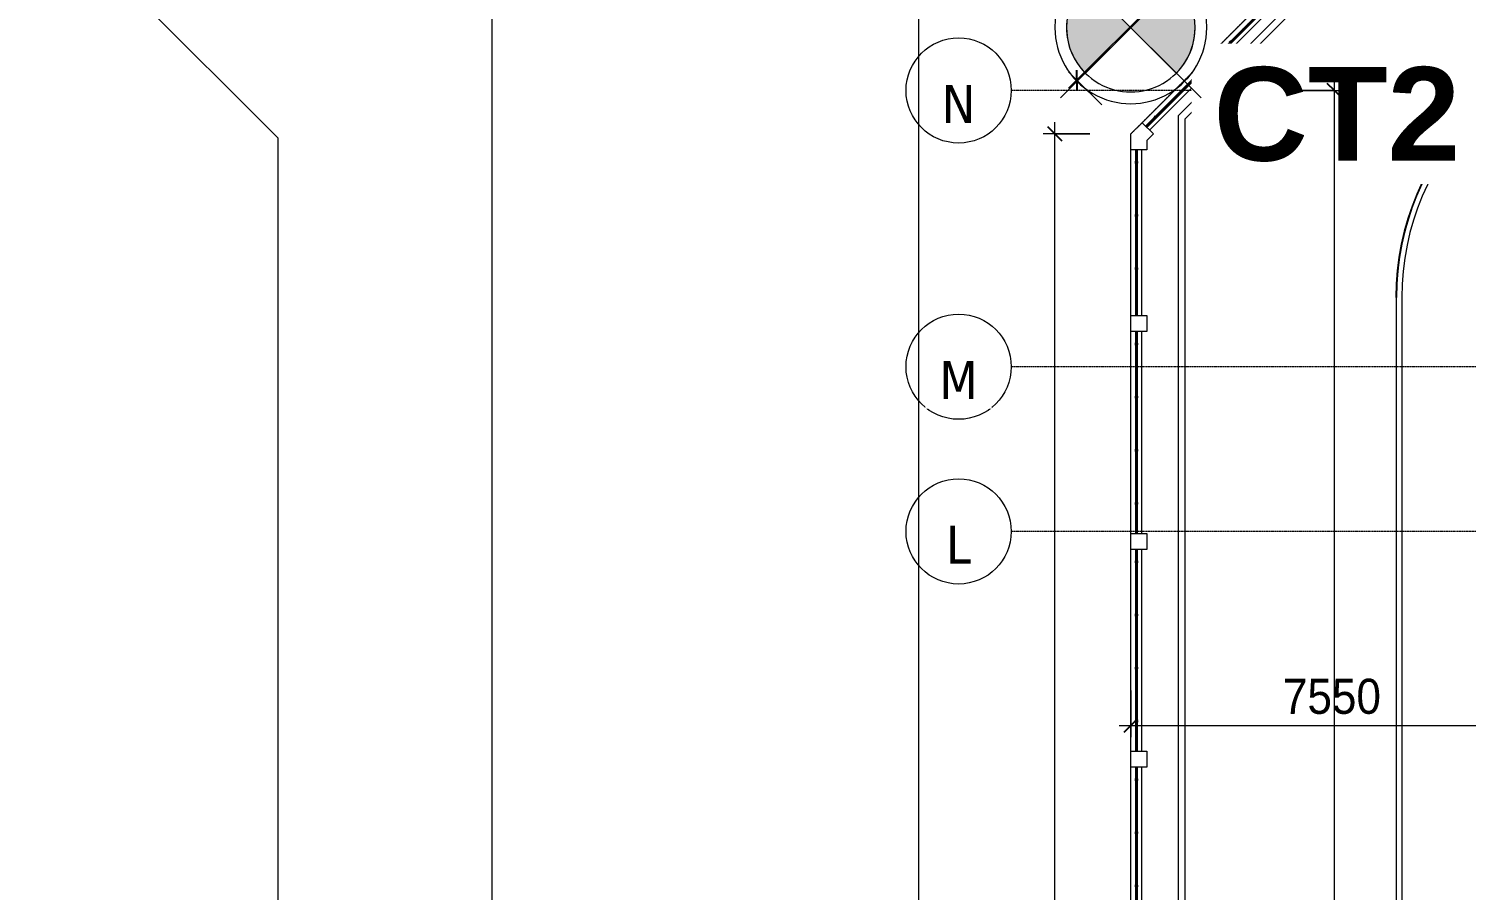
# Model space of a CAD drawing. Header units: millimetres. Extents: x 5356 to 209803, y -16346 to 109894.
# Drawn here: x 5356 to 32418, y 63183 to 79399 of the extents above; entities that cross this region are included whole.
import ezdxf

# ---------------------------------------------------------------- set-up
doc = ezdxf.new("R2010")
doc.units = ezdxf.units.MM
doc.linetypes.add('Double dash', pattern=[41.99999848517665, 12.00000007375544, -5.999999682284241, 5.999999682284241, -5.999999682284241, 5.999999682284241, -5.999999682284241])
doc.linetypes.add('Grid Line', pattern=[22.225, 12.7, -3.175, 3.175, -3.175])
for name, color, linetype, lineweight in [('A-ANNO-DIMS', 211, 'Continuous', 9), ('A-ANNO-DIMS-220', 211, 'Continuous', 9), ('A-ANNO-NOTE', 131, 'Continuous', 9), ('A-FLOR', 192, 'Continuous', 9), ('A-FLOR-HRAL', 11, 'Continuous', 9), ('A-WALL', 113, 'Continuous', 9), ('C-PROP-LINE', 91, 'Double dash', 18), ('S-COLS', 52, 'Continuous', 9), ('S-GRID-1', 1, 'Grid Line', 9), ('S-GRID-IDEN', 1, 'Continuous', 9)]:
    doc.layers.add(name, color=color, linetype=linetype, lineweight=lineweight)
doc.styles.add('Arial_2', font='arial_0.ttf', dxfattribs={"width": 0.9, "height": 659.9999999999999})
doc.styles.add('Arial_B', font='arialbd_0.ttf', dxfattribs={"height": 1760})
doc.styles.add('Tahoma_B', font='tahomabd_0.ttf', dxfattribs={"height": 714.9999999999993})
doc.dimstyles.new('1_Dim_chi_tiet_khu_đất_2', dxfattribs={"dimscale": 304.8, "dimtxt": 673.3712039716003, "dimasz": 0.8661417322834646, "dimexe": 0.7217847769028871, "dimexo": 0.0625, "dimgap": 0.07217847769028872, "dimtad": 1, "dimdec": 0, "dimrnd": 5, "dimzin": 0, "dimdsep": 46, "dimtxsty": 'Arial_2', "dimblk1": 'OBLIQUE', "dimblk2": 'OBLIQUE', "dimsah": 1, "dimcen": 0.09, "dimdle": 0.7217847769028871, "dimazin": 0, "dimtfac": 1, "dimtdec": 4, "dimtix": 1, "dimtmove": 0, "dimatfit": 3, "dimfxl": 2.165354330708662, "dimfxlon": 1, "dimtvp": 1, "dimtolj": 1, "dimtzin": 0, "dimarcsym": 2})
pattern_1 = [(180, (609.6, 0), (-1.592040838891559e-15, -13), []), (270, (609.6, 0), (76, 4.653657836759942e-15), [])]

# ---------------------------------------------------------------- blocks, each defined once
blk = doc.blocks.new('NBS_CLDPhysicalSecuritySystems_MtlMeshPnlFncngSym_CLDModsecSecurusS3_InfillPanel - NBS_CLDPhysicalSecuritySystems_MtlMeshPnlFncngSym_CLDModsecSecurusS2_InfillPanel-2369358-TKCS_MB ĐỊNH VỊ MỐC TỌA ĐỘ CÔNG TRÌNH')
at = {"layer": 'A-FLOR-HRAL'}
h = blk.add_hatch(dxfattribs=at)
h.set_pattern_fill('FP_6', color=256, style=0, pattern_type=2)
h.set_pattern_definition(pattern_1)
h.paths.add_polyline_path([(4482.84271280862, 5.99999999992067), (-6.497202775790356e-11, 5.999999999912006), (-6.497202775790356e-11, -6.000000000076603), (4482.842712808618, -6.000000000085265)])
for p, q in [((217.9999999999331, 26.99999999994188), (-6.064055924070999e-11, 26.99999999995055)), ((6.294165189046908e-12, 5.999999999963915), (4482.842712808686, 5.999999999963915)), ((214.0000000000067, 5.999999999992131), (214.0000000000071, 22.99999999998968)), ((254.0000000000057, 5.999999999992004), (214.0000000000067, 5.999999999992131)), ((218.0000000000071, 26.99999999998995), (250.0000000000058, 26.99999999998985)), ((1217.99999999994, 26.99999999994188), (249.9999999999388, 26.99999999995055)), ((254.0000000000058, 22.99999999998984), (254.0000000000057, 5.999999999992004)), ((1214.000000000007, 5.999999999989893), (1214.000000000007, 22.99999999998744)), ((1254.000000000006, 5.999999999989766), (1214.000000000007, 5.999999999989893)), ((1218.000000000007, 26.99999999998771), (1250.000000000006, 26.99999999998761)), ((2217.999999999942, 26.99999999994188), (1249.999999999937, 26.99999999994188)), ((1254.000000000006, 22.9999999999876), (1254.000000000006, 5.999999999989766)), ((2214.000000000006, 5.999999999992131), (2214.000000000007, 22.99999999998968)), ((2254.000000000005, 5.999999999992004), (2214.000000000006, 5.999999999992131)), ((2218.000000000007, 26.99999999998995), (2250.000000000005, 26.99999999998985)), ((3217.999999999946, 26.99999999995055), (2249.999999999948, 26.99999999995921)), ((2254.000000000005, 22.99999999998984), (2254.000000000005, 5.999999999992004)), ((3214.000000000006, 5.999999999992131), (3214.000000000007, 22.99999999998968)), ((3254.000000000005, 5.999999999992004), (3214.000000000006, 5.999999999992131)), ((3218.000000000007, 26.99999999998995), (3250.000000000005, 26.99999999998985)), ((4217.999999999945, 26.99999999995921), (3249.999999999939, 26.99999999995055)), ((3254.000000000005, 22.99999999998984), (3254.000000000005, 5.999999999992004)), ((4214.000000000006, 5.999999999992131), (4214.000000000007, 22.99999999998968)), ((4254.000000000005, 5.999999999992004), (4214.000000000006, 5.999999999992131)), ((4218.000000000007, 26.99999999998995), (4250.000000000005, 26.99999999998985)), ((4482.842712808625, 26.99999999995055), (4249.999999999941, 26.99999999995055)), ((4254.000000000005, 22.99999999998984), (4254.000000000005, 5.999999999992004)), ((4482.842712808686, -6.000000000036085), (6.497202775790357e-12, -6.000000000036085)), ((214.0000000000067, -11.00000000001003), (214.0000000000067, -6.00000000001004)), ((214.0000000000067, -6.00000000001004), (254.0000000000057, -6.000000000010167)), ((254.0000000000057, -11.00000000001016), (214.0000000000067, -11.00000000001003)), ((254.0000000000057, -6.000000000010167), (254.0000000000057, -11.00000000001016)), ((1214.000000000007, -11.00000000001227), (1214.000000000007, -6.000000000012277)), ((1214.000000000007, -6.000000000012277), (1254.000000000005, -6.000000000012404)), ((1254.000000000005, -11.0000000000124), (1214.000000000007, -11.00000000001227)), ((1254.000000000005, -6.000000000012404), (1254.000000000005, -11.0000000000124)), ((2214.000000000006, -11.00000000001003), (2214.000000000006, -6.00000000001004)), ((2214.000000000006, -6.00000000001004), (2254.000000000005, -6.000000000010167)), ((2254.000000000005, -11.00000000001016), (2214.000000000006, -11.00000000001003)), ((2254.000000000005, -6.000000000010167), (2254.000000000005, -11.00000000001016)), ((3214.000000000006, -11.00000000001003), (3214.000000000006, -6.00000000001004)), ((3214.000000000006, -6.00000000001004), (3254.000000000005, -6.000000000010167)), ((3254.000000000005, -11.00000000001016), (3214.000000000006, -11.00000000001003)), ((3254.000000000005, -6.000000000010167), (3254.000000000005, -11.00000000001016)), ((4214.000000000006, -11.00000000001003), (4214.000000000006, -6.00000000001004)), ((4214.000000000006, -6.00000000001004), (4254.000000000005, -6.000000000010167)), ((4254.000000000005, -11.00000000001016), (4214.000000000006, -11.00000000001003)), ((4254.000000000005, -6.000000000010167), (4254.000000000005, -11.00000000001016))]:
    blk.add_line(p, q, dxfattribs=at)
for centre, radius, start, end in [((218.0000000000071, 22.99999999998967), 3.999999999999995, 89.99999999999912, 179.9999999999999), ((250.0000000000058, 22.99999999998985), 4.000000000000007, 5.088887490341627e-14, 89.9999999999993), ((1218.000000000007, 22.99999999998743), 3.999999999999997, 89.99999999999994, 179.9999999999999), ((1250.000000000006, 22.99999999998761), 3.999999999999979, 4.007498898644031e-13, 89.9999999999997), ((2218.000000000007, 22.99999999998967), 3.999999999999995, 89.99999999999993, 179.9999999999999), ((2250.000000000005, 22.99999999998985), 3.999999999999979, 4.579998741307465e-13, 89.9999999999997), ((3218.000000000007, 22.99999999998967), 3.999999999999995, 89.99999999999993, 179.9999999999999), ((3250.000000000005, 22.99999999998985), 3.999999999999999, 4.579998741307465e-13, 89.9999999999997), ((4218.000000000007, 22.99999999998967), 3.999999999999995, 89.99999999999993, 179.9999999999999), ((4250.000000000005, 22.99999999998985), 3.999999999999979, 4.579998741307465e-13, 89.9999999999997)]:
    blk.add_arc(centre, radius, start, end, dxfattribs=at)
blk = doc.blocks.new('NBS_CLDPhysicalSecuritySystems_MtlMeshPnlFncngSym_CLDModsecSecurusS3_InfillPanel - NBS_CLDPhysicalSecuritySystems_MtlMeshPnlFncngSym_CLDModsecSecurusS2_InfillPanel-2369368-TKCS_MB ĐỊNH VỊ MỐC TỌA ĐỘ CÔNG TRÌNH')
at = {"layer": 'A-FLOR-HRAL'}
h = blk.add_hatch(dxfattribs=at)
h.set_pattern_fill('FP_6', color=256, style=0, pattern_type=2)
h.set_pattern_definition(pattern_1)
h.paths.add_polyline_path([(3119.999999999932, 5.999999999989973), (-7.796643330948428e-11, 5.999999999985642), (-7.796643330948428e-11, -6.000000000011631), (3119.999999999932, -6.000000000007299)])
for p, q in [((217.9999999999158, 27.00000000001552), (-7.796643330948428e-11, 27.00000000001552)), ((6.294165189046908e-12, 5.999999999963915), (3120.00000000001, 5.999999999963915)), ((214.0000000000067, 5.999999999992131), (214.0000000000071, 22.99999999998968)), ((254.0000000000057, 5.999999999992004), (214.0000000000067, 5.999999999992131)), ((218.0000000000071, 26.99999999998995), (250.0000000000058, 26.99999999998985)), ((1217.999999999922, 27.00000000001985), (249.9999999999172, 27.00000000001552)), ((254.0000000000058, 22.99999999998984), (254.0000000000057, 5.999999999992004)), ((1214.000000000007, 5.999999999989893), (1214.000000000007, 22.99999999998744)), ((1254.000000000006, 5.999999999989766), (1214.000000000007, 5.999999999989893)), ((1218.000000000007, 26.99999999998771), (1250.000000000006, 26.99999999998761)), ((2217.99999999992, 27.00000000001552), (1249.999999999924, 27.00000000001985)), ((1254.000000000006, 22.9999999999876), (1254.000000000006, 5.999999999989766)), ((2214.000000000006, 5.999999999992131), (2214.000000000007, 22.99999999998968)), ((2254.000000000005, 5.999999999992004), (2214.000000000006, 5.999999999992131)), ((2218.000000000007, 26.99999999998995), (2250.000000000005, 26.99999999998985)), ((3119.999999999923, 27.00000000001985), (2249.999999999922, 27.00000000001552)), ((2254.000000000005, 22.99999999998984), (2254.000000000005, 5.999999999992004)), ((3120.00000000001, -6.000000000036085), (6.497202775790357e-12, -6.000000000036085)), ((214.0000000000067, -11.00000000001003), (214.0000000000067, -6.00000000001004)), ((214.0000000000067, -6.00000000001004), (254.0000000000057, -6.000000000010167)), ((254.0000000000057, -11.00000000001016), (214.0000000000067, -11.00000000001003)), ((254.0000000000057, -6.000000000010167), (254.0000000000057, -11.00000000001016)), ((1214.000000000007, -11.00000000001227), (1214.000000000007, -6.000000000012277)), ((1214.000000000007, -6.000000000012277), (1254.000000000005, -6.000000000012404)), ((1254.000000000005, -11.0000000000124), (1214.000000000007, -11.00000000001227)), ((1254.000000000005, -6.000000000012404), (1254.000000000005, -11.0000000000124)), ((2214.000000000006, -11.00000000001003), (2214.000000000006, -6.00000000001004)), ((2214.000000000006, -6.00000000001004), (2254.000000000005, -6.000000000010167)), ((2254.000000000005, -11.00000000001016), (2214.000000000006, -11.00000000001003)), ((2254.000000000005, -6.000000000010167), (2254.000000000005, -11.00000000001016))]:
    blk.add_line(p, q, dxfattribs=at)
for centre, radius, start, end in [((218.0000000000071, 22.99999999998967), 3.999999999999995, 89.99999999999912, 179.9999999999999), ((250.0000000000058, 22.99999999998985), 4.000000000000007, 5.088887490341627e-14, 89.9999999999993), ((1218.000000000007, 22.99999999998743), 3.999999999999997, 89.99999999999994, 179.9999999999999), ((1250.000000000006, 22.99999999998761), 3.999999999999979, 4.007498898644031e-13, 89.9999999999997), ((2218.000000000007, 22.99999999998967), 3.999999999999995, 89.99999999999993, 179.9999999999999), ((2250.000000000005, 22.99999999998985), 3.999999999999979, 4.579998741307465e-13, 89.9999999999997)]:
    blk.add_arc(centre, radius, start, end, dxfattribs=at)
blk = doc.blocks.new('NBS_CLDPhysicalSecuritySystems_MtlMeshPnlFncngSym_CLDModsecSecurusS3_InfillPanel - NBS_CLDPhysicalSecuritySystems_MtlMeshPnlFncngSym_CLDModsecSecurusS2_InfillPanel-2369324-TKCS_MB ĐỊNH VỊ MỐC TỌA ĐỘ CÔNG TRÌNH')
at = {"layer": 'A-FLOR-HRAL'}
h = blk.add_hatch(dxfattribs=at)
h.set_pattern_fill('FP_6', color=256, style=0, pattern_type=2)
h.set_pattern_definition(pattern_1)
h.paths.add_polyline_path([(-5.197762220632285e-11, 5.999999999886017), (-5.197762220632285e-11, -6.000000000111254), (3799.99999999995, -6.000000000111254), (3799.99999999995, 5.999999999886017), (1716.167812395549, 5.999999999886017)])
for p, q in [((217.9999999999418, 26.9999999999159), (-5.197762220632285e-11, 26.9999999999159)), ((6.294165189046908e-12, 5.999999999963915), (3800.000000000009, 5.999999999963915)), ((214.0000000000067, 5.999999999992131), (214.0000000000071, 22.99999999998968)), ((254.0000000000057, 5.999999999992004), (214.0000000000067, 5.999999999992131)), ((218.0000000000071, 26.99999999998995), (250.0000000000058, 26.99999999998985)), ((1217.99999999994, 26.9999999999159), (249.9999999999432, 26.9999999999159)), ((254.0000000000058, 22.99999999998984), (254.0000000000057, 5.999999999992004)), ((1214.000000000007, 5.999999999989893), (1214.000000000007, 22.99999999998744)), ((1254.000000000006, 5.999999999989766), (1214.000000000007, 5.999999999989893)), ((1218.000000000007, 26.99999999998771), (1250.000000000006, 26.99999999998761)), ((2217.999999999946, 26.9999999999159), (1249.999999999941, 26.9999999999159)), ((1254.000000000006, 22.9999999999876), (1254.000000000006, 5.999999999989766)), ((2214.000000000006, 5.999999999992131), (2214.000000000007, 22.99999999998968)), ((2254.000000000005, 5.999999999992004), (2214.000000000006, 5.999999999992131)), ((2218.000000000007, 26.99999999998995), (2250.000000000005, 26.99999999998985)), ((3217.999999999944, 26.99999999992456), (2249.999999999948, 26.9999999999159)), ((2254.000000000005, 22.99999999998984), (2254.000000000005, 5.999999999992004)), ((3214.000000000006, 5.999999999992131), (3214.000000000007, 22.99999999998968)), ((3254.000000000005, 5.999999999992004), (3214.000000000006, 5.999999999992131)), ((3218.000000000007, 26.99999999998995), (3250.000000000005, 26.99999999998985)), ((3799.99999999995, 26.9999999999159), (3249.999999999945, 26.99999999992456)), ((3254.000000000005, 22.99999999998984), (3254.000000000005, 5.999999999992004)), ((3800.000000000009, -6.000000000036085), (6.497202775790357e-12, -6.000000000036085)), ((214.0000000000067, -11.00000000001003), (214.0000000000067, -6.00000000001004)), ((214.0000000000067, -6.00000000001004), (254.0000000000057, -6.000000000010167)), ((254.0000000000057, -11.00000000001016), (214.0000000000067, -11.00000000001003)), ((254.0000000000057, -6.000000000010167), (254.0000000000057, -11.00000000001016)), ((1214.000000000007, -11.00000000001227), (1214.000000000007, -6.000000000012277)), ((1214.000000000007, -6.000000000012277), (1254.000000000005, -6.000000000012404)), ((1254.000000000005, -11.0000000000124), (1214.000000000007, -11.00000000001227)), ((1254.000000000005, -6.000000000012404), (1254.000000000005, -11.0000000000124)), ((2214.000000000006, -11.00000000001003), (2214.000000000006, -6.00000000001004)), ((2214.000000000006, -6.00000000001004), (2254.000000000005, -6.000000000010167)), ((2254.000000000005, -11.00000000001016), (2214.000000000006, -11.00000000001003)), ((2254.000000000005, -6.000000000010167), (2254.000000000005, -11.00000000001016)), ((3214.000000000006, -11.00000000001003), (3214.000000000006, -6.00000000001004)), ((3214.000000000006, -6.00000000001004), (3254.000000000005, -6.000000000010167)), ((3254.000000000005, -11.00000000001016), (3214.000000000006, -11.00000000001003)), ((3254.000000000005, -6.000000000010167), (3254.000000000005, -11.00000000001016))]:
    blk.add_line(p, q, dxfattribs=at)
for centre, radius, start, end in [((218.0000000000071, 22.99999999998967), 3.999999999999995, 89.99999999999912, 179.9999999999999), ((250.0000000000058, 22.99999999998985), 4.000000000000007, 5.088887490341627e-14, 89.9999999999993), ((1218.000000000007, 22.99999999998743), 3.999999999999997, 89.99999999999994, 179.9999999999999), ((1250.000000000006, 22.99999999998761), 3.999999999999979, 4.007498898644031e-13, 89.9999999999997), ((2218.000000000007, 22.99999999998967), 3.999999999999995, 89.99999999999993, 179.9999999999999), ((2250.000000000005, 22.99999999998985), 3.999999999999979, 4.579998741307465e-13, 89.9999999999997), ((3218.000000000007, 22.99999999998967), 3.999999999999995, 89.99999999999993, 179.9999999999999), ((3250.000000000005, 22.99999999998985), 3.999999999999999, 4.579998741307465e-13, 89.9999999999997)]:
    blk.add_arc(centre, radius, start, end, dxfattribs=at)
blk = doc.blocks.new('Family - ___-1476882-TKCS_MB ĐỊNH VỊ MỐC TỌA ĐỘ CÔNG TRÌNH')
at = {"layer": 'C-PROP-LINE'}
for p, q in [((26103.5008400878, 77418.22802920932), (33103.50083875699, 84418.22802787836)), ((26103.5008400878, 7888.228027698367), (26103.5008400878, 77418.22802920932))]:
    blk.add_line(p, q, dxfattribs=at)
blk = doc.blocks.new('Grid - M_Grid Head - Circle-353313-TKCS_MB ĐỊNH VỊ MỐC TỌA ĐỘ CÔNG TRÌNH')
at = {"layer": 'S-GRID-IDEN'}
blk.add_circle((0, 0), 4.500000000000004, dxfattribs=at)
blk = doc.blocks.new('HDNDCT_DIEM DINH VI NHO - HDNDCT_DIEM DINH VI NHO-1604829-TKCS_MB ĐỊNH VỊ MỐC TỌA ĐỘ CÔNG TRÌNH')
at = {"layer": 'A-ANNO-NOTE'}
h = blk.add_hatch(color=256, dxfattribs=at)
edge = h.paths.add_edge_path()
edge.add_line((-3.889087296526014, 3.889087296526007), (8.881784197001252e-16, -2.220446049250313e-15))
edge.add_line((1.057487430955462e-15, 0), (-3.889087296526007, -3.889087296526013))
edge.add_arc((1.586231146433193e-15, 0), 5.500000000000006, 135.0000000000007, 225.0000000000001, ccw=False)
h = blk.add_hatch(color=256, dxfattribs=at)
edge = h.paths.add_edge_path()
edge.add_arc((-5.287437154777308e-16, 5.287437154777308e-16), 5.500000000000004, -44.99999999999977, 45.000000000000284, ccw=False)
edge.add_line((3.889087296526008, -3.889087296526015), (0, 0))
edge.add_line((-1.057487430955462e-15, -2.114974861910923e-15), (3.889087296526014, 3.889087296526007))
for p, q in [((-6.010407640085661, 6.01040764008565), (6.010407640085664, -6.010407640085654)), ((-6.010407640085649, -6.01040764008566), (6.010407640085651, 6.010407640085662)), ((1.057487430955462e-15, -2.114974861910923e-15), (-3.889087296526014, 3.889087296526007)), ((3.889087296526014, 3.889087296526007), (-1.057487430955462e-15, -2.114974861910923e-15)), ((-3.889087296526007, -3.889087296526013), (1.057487430955462e-15, 0)), ((0, 0), (3.889087296526008, -3.889087296526015))]:
    blk.add_line(p, q, dxfattribs=at)
for centre, radius, start, end in [((0, 2.356094354837881e-16), 6.500000000000006, 359.9999999999985, 179.999999999999), ((0, 2.356094354837881e-16), 5.500000000000005, 359.9999999999989, 179.9999999999993), ((1.586231146433193e-15, 0), 5.500000000000006, 135.0000000000004, 224.9999999999997), ((-5.287437154777308e-16, 5.287437154777308e-16), 5.500000000000004, 314.9999999999999, 44.99999999999999), ((0, -2.931342799939427e-16), 6.500000000000005, 179.9999999999994, 359.9999999999985), ((0, -2.931342799939427e-16), 5.500000000000005, 179.9999999999997, 359.9999999999989)]:
    blk.add_arc(centre, radius, start, end, dxfattribs=at)
blk = doc.blocks.new('DIMBLOCK1-TKCS_MB ĐỊNH VỊ MỐC TỌA ĐỘ CÔNG TRÌNH')
at = {"layer": 'A-ANNO-DIMS-220'}
for p, q in [((25331.50739467721, 77418.2280292093), (24451.50739467721, 77418.2280292093)), ((24671.50739467721, 7668.228027698366), (24671.50739467721, 77638.2280292093)), ((24671.50739467721, 77418.22802920932), (25331.50739467721, 77418.22802920932)), ((25331.50739467721, 7888.228027698367), (24451.50739467721, 7888.228027698367)), ((24671.50739467721, 7888.228027698367), (25331.50739467721, 7888.228027698367))]:
    blk.add_line(p, q, dxfattribs=at)
at = {"layer": 'A-ANNO-DIMS-220', "lineweight": 25}
for p, q in [((24671.50739467721, 77418.2280292093), (24539.50739467721, 77550.2280292093)), ((24671.50739467721, 77418.2280292093), (24803.50739467721, 77286.2280292093)), ((24671.50739467721, 7888.228027698367), (24539.50739467721, 8020.228027698367)), ((24671.50739467721, 7888.228027698367), (24803.50739467721, 7756.228027698367))]:
    blk.add_line(p, q, dxfattribs=at)
at = {"layer": 'A-ANNO-DIMS-220', "color": 0, "insert": (23792.67581197782, 41513.6767601942), "char_height": 659.9999999999999, "width": 2734.923043823115, "attachment_point": 1, "rotation": 90, "line_spacing_factor": 0.9417779076525878, "style": 'Arial_2'}
blk.add_mtext('69530', dxfattribs=at)
blk = doc.blocks.new('_Oblique')
at = {"color": 0, "linetype": 'ByBlock', "lineweight": -2}
blk.add_line((-0.5, -0.5), (0.5, 0.5), dxfattribs=at)
blk = doc.blocks.new('DIMBLOCK2-TKCS_MB ĐỊNH VỊ MỐC TỌA ĐỘ CÔNG TRÌNH')
at = {"layer": 'A-ANNO-DIMS-220'}
for p, q in [((32244.34554252, 85588.51030783744), (24933.21856012872, 78277.38332544632)), ((32555.47252624208, 84966.25634039327), (31933.21855879791, 85588.51030783744)), ((32088.78205065896, 85432.94681597642), (32555.47252624208, 84966.2563403933)), ((25555.47252757288, 77966.25634172423), (24933.21856012873, 78588.51030916841)), ((25088.78205198977, 78432.94681730737), (25555.47252757288, 77966.25634172425))]:
    blk.add_line(p, q, dxfattribs=at)
at = {"layer": 'A-ANNO-DIMS-220', "lineweight": 25}
for p, q in [((32088.78205065896, 85432.94681597641), (32088.78205065896, 85619.62300620966)), ((32088.78205065896, 85432.94681597641), (32088.78205065896, 85246.27062574314)), ((25088.78205198977, 78432.94681730737), (25088.78205198977, 78619.62300754063)), ((25088.78205198977, 78432.94681730737), (25088.78205198977, 78246.27062707412))]:
    blk.add_line(p, q, dxfattribs=at)
at = {"layer": 'A-ANNO-DIMS-220', "color": 0, "insert": (27322.72673623983, 81909.74704485267), "char_height": 659.9999999999999, "width": 2187.938435058492, "attachment_point": 1, "rotation": 44.9999999999994, "line_spacing_factor": 0.9417779076525878, "style": 'Arial_2'}
blk.add_mtext('9900', dxfattribs=at)
blk = doc.blocks.new('DIMBLOCK8-TKCS_MB ĐỊNH VỊ MỐC TỌA ĐỘ CÔNG TRÌNH')
at = {"layer": 'A-ANNO-DIMS-220'}
for p, q in [((29274.83285710286, 78236.93603804545), (30154.83285710286, 78236.93603804545)), ((29934.83285710286, 78236.93603804545), (29274.83285710286, 78236.93603804545)), ((29934.83285710266, 17016.93603804542), (29934.83285710286, 78456.93603804545)), ((29274.83285710267, 17236.93603804542), (30154.83285710266, 17236.93603804542)), ((29934.83285710267, 17236.93603804542), (29274.83285710267, 17236.93603804542))]:
    blk.add_line(p, q, dxfattribs=at)
at = {"layer": 'A-ANNO-DIMS-220', "lineweight": 25}
for p, q in [((29934.83285710286, 78236.93603804545), (29802.83285710286, 78368.93603804545)), ((29934.83285710286, 78236.93603804545), (30066.83285710286, 78104.93603804545)), ((29934.83285710266, 17236.93603804542), (29802.83285710266, 17368.93603804542)), ((29934.83285710266, 17236.93603804542), (30066.83285710267, 17104.93603804542))]:
    blk.add_line(p, q, dxfattribs=at)
at = {"layer": 'A-ANNO-DIMS-220', "color": 0, "insert": (29056.00127440338, 46597.3847697858), "char_height": 659.9999999999999, "width": 2734.923043823115, "attachment_point": 1, "rotation": 90, "line_spacing_factor": 0.9417779076525878, "style": 'Arial_2'}
blk.add_mtext('61000', dxfattribs=at)
blk = doc.blocks.new('DIMBLOCK27-TKCS_MB ĐỊNH VỊ MỐC TỌA ĐỘ CÔNG TRÌNH')
at = {"layer": 'A-ANNO-DIMS-220'}
for p, q in [((26103.5008400878, 66944.29918127615), (26103.5008400878, 66064.29918127615)), ((26103.5008400878, 66284.29918127615), (26103.5008400878, 66944.29918127615)), ((33652.56428701634, 66944.29918127615), (33652.56428701634, 66064.29918127615)), ((33652.56428701635, 66284.29918127615), (33652.56428701635, 66944.29918127615)), ((25883.5008400878, 66284.29918127615), (33872.56428701635, 66284.29918127615))]:
    blk.add_line(p, q, dxfattribs=at)
at = {"layer": 'A-ANNO-DIMS-220', "lineweight": 25}
for p, q in [((26103.5008400878, 66284.29918127615), (26235.5008400878, 66416.29918127613)), ((33652.56428701634, 66284.29918127615), (33784.56428701634, 66416.29918127613)), ((26103.5008400878, 66284.29918127615), (25971.5008400878, 66152.29918127615)), ((33652.56428701634, 66284.29918127615), (33520.56428701634, 66152.29918127615))]:
    blk.add_line(p, q, dxfattribs=at)
at = {"layer": 'A-ANNO-DIMS-220', "color": 0, "insert": (28966.39154894437, 67163.13076397554), "char_height": 659.9999999999999, "width": 2187.938435058492, "attachment_point": 1, "line_spacing_factor": 0.9417779076525878, "style": 'Arial_2'}
blk.add_mtext('7550', dxfattribs=at)

msp = doc.modelspace()

# ---------------------------------------------------------------- linework, layer by layer
at = {"layer": 'A-FLOR'}
for p, q in [((32683.75213777374, 83446.93603804504), (26993.50084008778, 77756.68473992993)), ((27123.50084008779, 77702.8369768243), (32737.59990088514, 83316.93603804505)), ((10052.79092635028, 77336.33662194767), (5356.497855477261, 82032.62969314618)), ((22103.50084008776, 80001.33665733098), (22103.50084008777, -8023.340640295412)), ((14081.36508825237, -16345.6535514167), (14081.36508823447, 79336.33662271762)), ((26993.50084008778, 77756.68473992993), (26993.50084008779, 62086.33662262375)), ((27123.50084008779, 62086.33662262375), (27123.50084008779, 77702.8369768243)), ((10052.79092635028, -16345.65355141672), (10052.79092635028, 77336.33662194767))]:
    msp.add_line(p, q, dxfattribs=at)
msp.add_arc((4081.365088229813, 79336.33662271762), 9999.99999996307, 3.148749134648882e-13, 82.67295774984073, dxfattribs=at)
at = {"layer": 'A-WALL'}
for p, q in [((26315.63287444378, 77630.36006356511), (29485.48135566353, 80800.2085447848)), ((29626.90271190085, 80658.78718854747), (26457.05423068109, 77488.93870732779)), ((26103.50084008782, 73998.22802920909), (26103.50084008782, 77118.22802920909)), ((26303.50084008781, 77118.22802920909), (26303.50084008781, 73998.22802920909)), ((31103.50084008779, 62086.33662262376), (31103.50084008779, 74336.93603804504)), ((31203.50084008779, 74336.93603804504), (31203.50084008779, 62086.33662262376)), ((26103.50084008782, 69898.22802920907), (26103.50084008782, 73698.22802920909)), ((26303.50084008781, 73698.22802920909), (26303.50084008781, 69898.22802920909)), ((26103.50084008782, 65798.22802920909), (26103.50084008782, 69598.22802920909)), ((26303.50084008781, 69598.22802920909), (26303.50084008781, 65798.22802920909)), ((26103.50084008782, 61698.22802920908), (26103.50084008782, 65498.22802920908)), ((26303.50084008781, 65498.22802920908), (26303.50084008781, 61698.22802920908))]:
    msp.add_line(p, q, dxfattribs=at)
for radius, start, end in [(5009.999999999993, 90.00000000000026, 179.9999999999996), (4999.99999999999, 89.99999999999993, 180.0000000000001), (4999.999999999994, 90.00000000000105, 180), (4899.999999999999, 90.0000000000006, 180.0000000000004)]:
    msp.add_arc((36103.50084008779, 74336.93603804504), radius, start, end, dxfattribs=at)
at = {"layer": 'S-COLS'}
for p, q in [((26103.50084008789, 77418.22802920909), (26315.63287444385, 77630.36006356505)), ((26103.5008400878, 77118.22802920909), (26103.5008400878, 77418.22802920909)), ((26315.63287444385, 77630.36006356505), (26527.76490879981, 77418.22802920907)), ((26527.76490879981, 77418.22802920907), (26403.5008400878, 77293.96396049707)), ((26403.5008400878, 77293.96396049706), (26403.5008400878, 77118.22802920909)), ((26403.5008400878, 77118.22802920909), (26103.5008400878, 77118.22802920909)), ((26103.50084008789, 73698.22802920909), (26103.50084008788, 73998.22802920909)), ((26103.50084008788, 73998.22802920909), (26403.50084008788, 73998.22802920909)), ((26403.50084008788, 73998.22802920909), (26403.50084008789, 73698.22802920909)), ((26403.50084008789, 73698.22802920909), (26103.50084008789, 73698.22802920909)), ((26103.50084008788, 69598.22802920909), (26103.50084008787, 69898.22802920909)), ((26103.50084008787, 69898.22802920909), (26403.50084008787, 69898.22802920909)), ((26403.50084008787, 69898.22802920909), (26403.50084008788, 69598.22802920909)), ((26403.50084008788, 69598.22802920909), (26103.50084008788, 69598.22802920909)), ((26103.50084008787, 65498.22802920908), (26103.50084008787, 65798.22802920909)), ((26103.50084008787, 65798.22802920909), (26403.50084008787, 65798.22802920909)), ((26403.50084008787, 65798.22802920909), (26403.50084008787, 65498.22802920908)), ((26403.50084008787, 65498.22802920908), (26103.50084008787, 65498.22802920908))]:
    msp.add_line(p, q, dxfattribs=at)
at = {"layer": 'S-GRID-1'}
for p, q in [((29351.79127122167, 78236.93603804543), (23851.79127122166, 78236.93603804545)), ((131551.7912712217, 78236.9360380451), (29351.79127122166, 78236.93603804543)), ((29351.79127122165, 73036.88534161747), (23851.79127122165, 73036.88534161748)), ((131551.7912712216, 73036.88534161713), (29351.79127122165, 73036.88534161747)), ((29351.79127122165, 69936.93603804542), (23851.79127122165, 69936.93603804543)), ((131551.7912712216, 69936.93603804507), (29351.79127122165, 69936.93603804542))]:
    msp.add_line(p, q, dxfattribs=at)

# ---------------------------------------------------------------- block references
at = {"layer": 'A-FLOR-HRAL'}
for name, p, rotation in [('NBS_CLDPhysicalSecuritySystems_MtlMeshPnlFncngSym_CLDModsecSecurusS3_InfillPanel - NBS_CLDPhysicalSecuritySystems_MtlMeshPnlFncngSym_CLDModsecSecurusS2_InfillPanel-2369358-TKCS_MB ĐỊNH VỊ MỐC TỌA ĐỘ CÔNG TRÌNH', (29556.19203378219, 80729.49786666615), 224.9999999999999), ('NBS_CLDPhysicalSecuritySystems_MtlMeshPnlFncngSym_CLDModsecSecurusS3_InfillPanel - NBS_CLDPhysicalSecuritySystems_MtlMeshPnlFncngSym_CLDModsecSecurusS2_InfillPanel-2369368-TKCS_MB ĐỊNH VỊ MỐC TỌA ĐỘ CÔNG TRÌNH', (26203.50084008783, 77118.2280292091), 269.9999999999999), ('NBS_CLDPhysicalSecuritySystems_MtlMeshPnlFncngSym_CLDModsecSecurusS3_InfillPanel - NBS_CLDPhysicalSecuritySystems_MtlMeshPnlFncngSym_CLDModsecSecurusS2_InfillPanel-2369324-TKCS_MB ĐỊNH VỊ MỐC TỌA ĐỘ CÔNG TRÌNH', (26203.50084008783, 73698.2280292091), 269.9999999999999), ('NBS_CLDPhysicalSecuritySystems_MtlMeshPnlFncngSym_CLDModsecSecurusS3_InfillPanel - NBS_CLDPhysicalSecuritySystems_MtlMeshPnlFncngSym_CLDModsecSecurusS2_InfillPanel-2369324-TKCS_MB ĐỊNH VỊ MỐC TỌA ĐỘ CÔNG TRÌNH', (26203.50084008783, 69598.22802920909), 269.9999999999999), ('NBS_CLDPhysicalSecuritySystems_MtlMeshPnlFncngSym_CLDModsecSecurusS3_InfillPanel - NBS_CLDPhysicalSecuritySystems_MtlMeshPnlFncngSym_CLDModsecSecurusS2_InfillPanel-2369324-TKCS_MB ĐỊNH VỊ MỐC TỌA ĐỘ CÔNG TRÌNH', (26203.50084008783, 65498.22802920909), 269.9999999999999)]:
    msp.add_blockref(name, p, dxfattribs=dict(at, rotation=rotation))
at = {"layer": 'C-PROP-LINE'}
msp.add_blockref('Family - ___-1476882-TKCS_MB ĐỊNH VỊ MỐC TỌA ĐỘ CÔNG TRÌNH', (0, 0), dxfattribs=at)
at = {"layer": 'S-GRID-IDEN', "xscale": 219.9999999999998, "yscale": 219.9999999999998, "zscale": 219.9999999999998}
for p, rotation in [((22861.79127122165, 78236.93603804537), 89.99999999999982), ((22861.79127122163, 73036.88534161742), 89.9999999999998), ((22861.79127122163, 69936.93603804537), 89.9999999999998)]:
    msp.add_blockref('Grid - M_Grid Head - Circle-353313-TKCS_MB ĐỊNH VỊ MỐC TỌA ĐỘ CÔNG TRÌNH', p, dxfattribs=dict(at, rotation=rotation))

# ---------------------------------------------------------------- dimensions: what is measured, and where the dimension line sits
at = {"layer": 'A-ANNO-DIMS'}
dim = msp.add_linear_dim(base=(24671.50739467722, 77418.22802920935), p1=(25331.50739467721, 7888.228027698367), p2=(25331.50739467721, 77418.22802920932), angle=89.99999999999991, dimstyle='1_Dim_chi_tiet_khu_đất_2', override={"dimpost": '<>', "dimfxl": 69530.00000151095}, dxfattribs=at)
dim.commit()
dim.dimension.update_dxf_attribs({"geometry": 'DIMBLOCK1-TKCS_MB ĐỊNH VỊ MỐC TỌA ĐỘ CÔNG TRÌNH', "text_midpoint": (24312.30411849891, 42653.22802845385)})
dim = msp.add_linear_dim(base=(33652.56428701635, 66284.29918127615), p1=(26103.5008400878, 66944.29918127615), p2=(33652.56428701635, 66944.29918127615), dimstyle='1_Dim_chi_tiet_khu_đất_2', override={"dimpost": '<>', "dimfxl": 7549.063446928551}, dxfattribs=at)
dim.commit()
dim.dimension.update_dxf_attribs({"geometry": 'DIMBLOCK27-TKCS_MB ĐỊNH VỊ MỐC TỌA ĐỘ CÔNG TRÌNH', "text_midpoint": (29878.03256355207, 66643.27735513393)})

# ---------------------------------------------------------------- next in the draw order: texts
at = {"layer": 'A-ANNO-NOTE', "insert": (32304.15411012628, 77783.27191766749), "char_height": 1760, "width": 4613.399999999999, "attachment_point": 6, "line_spacing_factor": 0.9364389825664475, "style": 'Arial_B', "bg_fill": 3, "box_fill_scale": 1.25, "bg_fill_color": 256, "bg_fill_true_color": 13158600, "bg_fill_transparency": 0}
msp.add_mtext('\\pt2794,5588,8382,11176,13970,16764,19558,22352,25146,27940,30734,33528,36322,39116,41910,44704,47498,50292,53086,55880,58674,61468,64262,67056,69850,72644,75438,78232,81026,83820,86614,89408;CT2', dxfattribs=at)
at = {"layer": 'S-GRID-IDEN', "char_height": 714.9999999999993, "attachment_point": 5, "line_spacing_factor": 0.9961289014997974, "style": 'Tahoma_B', "bg_fill": 3, "box_fill_scale": 1.25, "bg_fill_color": 256, "bg_fill_true_color": 13158600, "bg_fill_transparency": 0}
for s, insert, width in [('\\pt2793.99835,5587.9967,8382.0022,11176.00055,13969.9989,16763.99725,19558.00275,22352.0011,25145.99945,27939.9978,30734.0033,33528.00165,36322,39115.99835,41909.9967,44704.0022,47498.00055,50291.9989,53085.99725,55880.00275,58674.0011,61467.99945,64261.9978,67056.0033,69850.00165,72644,75437.99835,78231.9967,81026.0022,83820.00055,86613.9989,89407.99725;N', (22859.76621061832, 77984.89673622278), 772.1999999999992), ('\\pt2793.99835,5587.9967,8382.0022,11176.00055,13969.9989,16763.99725,19558.00275,22352.0011,25145.99945,27939.9978,30734.0033,33528.00165,36322,39115.99835,41909.9967,44704.0022,47498.00055,50291.9989,53085.99725,55880.00275,58674.0011,61467.99945,64261.9978,67056.0033,69850.00165,72644,75437.99835,78231.9967,81026.0022,83820.00055,86613.9989,89407.99725;M', (22859.76621061831, 72784.84603979482), 888.799999999999), ('\\pt2793.99835,5587.9967,8382.0022,11176.00055,13969.9989,16763.99725,19558.00275,22352.0011,25145.99945,27939.9978,30734.0033,33528.00165,36322,39115.99835,41909.9967,44704.0022,47498.00055,50291.9989,53085.99725,55880.00275,58674.0011,61467.99945,64261.9978,67056.0033,69850.00165,72644,75437.99835,78231.9967,81026.0022,83820.00055,86613.9989,89407.99725;L', (22859.7662106183, 69684.89673622277), 567.5999999999995)]:
    msp.add_mtext(s, dxfattribs=dict(at, insert=insert, width=width))

# ---------------------------------------------------------------- next in the draw order: block references
at = {"layer": 'A-ANNO-NOTE', "xscale": 220, "yscale": 220, "zscale": 220, "rotation": 180}
msp.add_blockref('HDNDCT_DIEM DINH VI NHO - HDNDCT_DIEM DINH VI NHO-1604829-TKCS_MB ĐỊNH VỊ MỐC TỌA ĐỘ CÔNG TRÌNH', (26103.50084008791, 79418.22803110926), dxfattribs=at)

# ---------------------------------------------------------------- next in the draw order: dimensions: what is measured, and where the dimension line sits
at = {"layer": 'A-ANNO-DIMS'}
for base, p1, p2, angle, override, picture, middle in [((25088.78205198976, 78432.94681730735), (32555.47252624208, 84966.2563403933), (25555.47252757288, 77966.25634172425), 44.99999999999943, {"dimpost": '<>', "dimfxl": 9899.494934729522}, 'DIMBLOCK2-TKCS_MB ĐỊNH VỊ MỐC TỌA ĐỘ CÔNG TRÌNH', (28334.94615029155, 82186.7827176747)), ((29934.83285710288, 78236.93603804547), (29274.83285710267, 17236.93603804542), (29274.83285710286, 78236.93603804545), 89.99999999999991, {"dimpost": '<>', "dimfxl": 61000.00000000003}, 'DIMBLOCK8-TKCS_MB ĐỊNH VỊ MỐC TỌA ĐỘ CÔNG TRÌNH', (29575.8546832451, 47736.93603804544))]:
    dim = msp.add_linear_dim(base=base, p1=p1, p2=p2, angle=angle, dimstyle='1_Dim_chi_tiet_khu_đất_2', override=override, dxfattribs=at)
    dim.commit()
    dim.dimension.update_dxf_attribs({"geometry": picture, "text_midpoint": middle})

doc.saveas('drawing.dxf')
